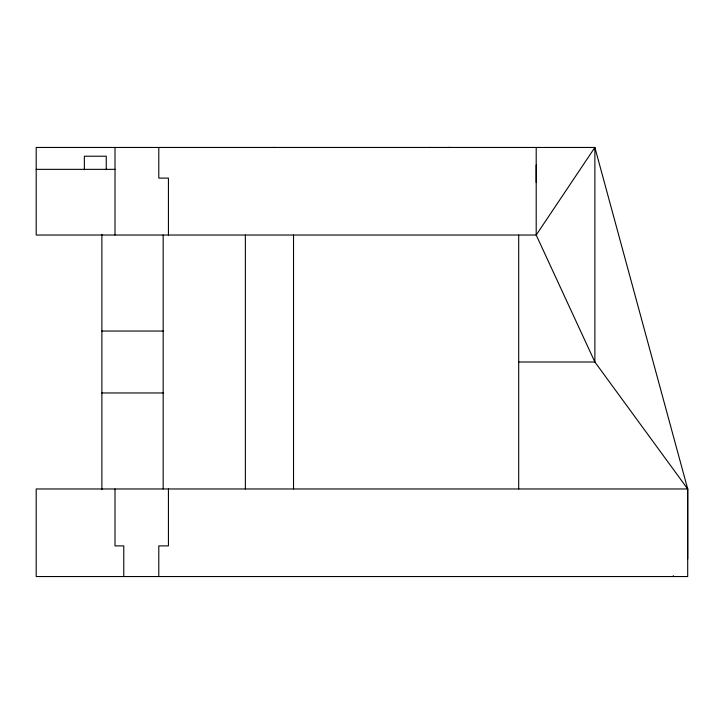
<?xml version="1.0" encoding="UTF-8"?>
<svg xmlns="http://www.w3.org/2000/svg" width="724" height="724" viewBox="0 0 724 724"><rect width="100%" height="100%" fill="white"/><g stroke="black" fill="none" stroke-linecap="round" stroke-linejoin="round"><path stroke-width="1.09" d="M536.203 147.461L536.203 235.029L594.875 362L687.7 488.971L687.7 559.028M447.631 147.461L450.681 147.461M273.482 147.47L274.975 147.461M36.2 169.353L115.007 169.353M101.876 331.04L163.172 331.04M518.692 362L594.875 362L594.875 147.461L36.2 147.461L36.2 235.029L536.203 235.029L594.875 147.461L687.7 488.971L687.7 576.539L36.2 576.539L36.2 488.971L687.7 488.971M101.876 392.96L163.172 392.96M428.961 147.461L430.409 147.461M673.311 575.625L673.311 576.539M536.203 164.972L536.203 182.484M518.692 235.029L518.692 488.971M293.528 235.029L293.528 488.971M245.364 235.029L245.364 488.971M168.43 235.029L168.43 178.113L158.791 178.113L158.791 147.461M168.43 488.971L168.43 545.896L158.791 545.896L158.791 576.539M163.172 235.029L163.172 488.971M123.768 576.539L123.768 545.896L115.007 545.896L115.007 488.971M115.007 147.461L115.007 235.029M106.256 169.733L106.256 156.221L84.364 156.221L84.364 169.733M101.876 234.413L101.876 489.596"/></g></svg>
